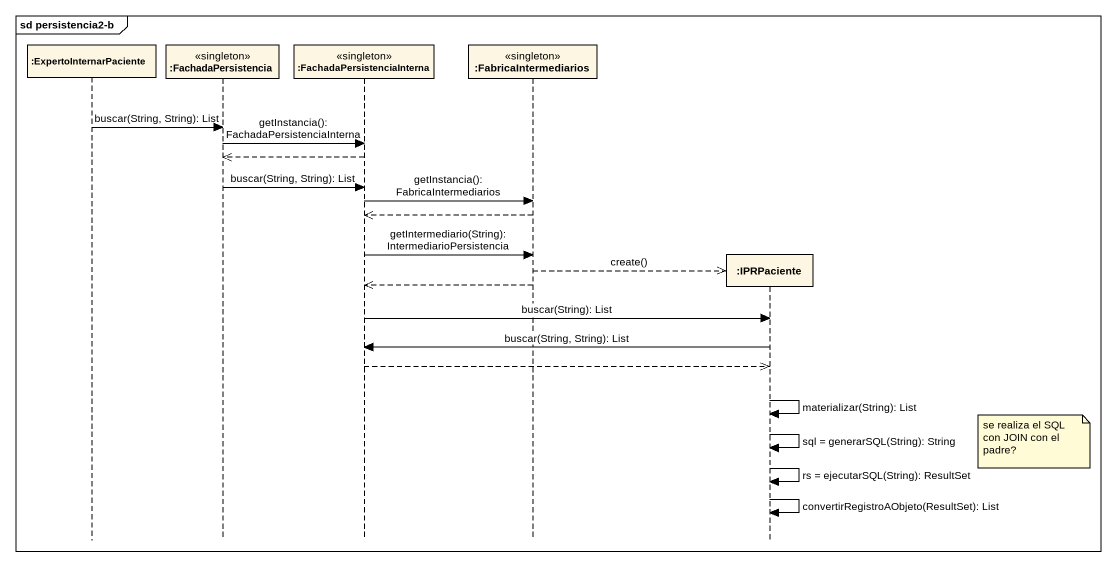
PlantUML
@startuml
mainframe sd persistencia2-b
hide footbox
participant ":ExpertoInternarPaciente" as ExpertoInternarPaciente
participant ":FachadaPersistencia" as FachadaPersistencia <<singleton>>
participant ":FachadaPersistenciaInterna" as FachadaPersistenciaInterna <<singleton>>
participant ":FabricaIntermediarios" as FabricaIntermediarios <<singleton>>
participant ":IPRPaciente" as IPRPaciente

ExpertoInternarPaciente -> FachadaPersistencia : buscar(String, String): List
FachadaPersistencia -> FachadaPersistenciaInterna : getInstancia(): FachadaPersistenciaInterna
FachadaPersistenciaInterna -->> FachadaPersistencia
FachadaPersistencia -> FachadaPersistenciaInterna : buscar(String, String): List
FachadaPersistenciaInterna -> FabricaIntermediarios : getInstancia(): FabricaIntermediarios
FabricaIntermediarios -->> FachadaPersistenciaInterna
FachadaPersistenciaInterna -> FabricaIntermediarios : getIntermediario(String): IntermediarioPersistencia
FabricaIntermediarios -->> IPRPaciente ** : create()
FabricaIntermediarios -->> FachadaPersistenciaInterna
FachadaPersistenciaInterna -> IPRPaciente : buscar(String): List
IPRPaciente -> FachadaPersistenciaInterna : buscar(String, String): List
FachadaPersistenciaInterna -->> IPRPaciente
IPRPaciente -> IPRPaciente : materializar(String): List
IPRPaciente -> IPRPaciente : sql = generarSQL(String): String
note right of IPRPaciente : se realiza el SQL con JOIN con el padre?
IPRPaciente -> IPRPaciente : rs = ejecutarSQL(String): ResultSet
IPRPaciente -> IPRPaciente : convertirRegistroAObjeto(ResultSet): List
@enduml
